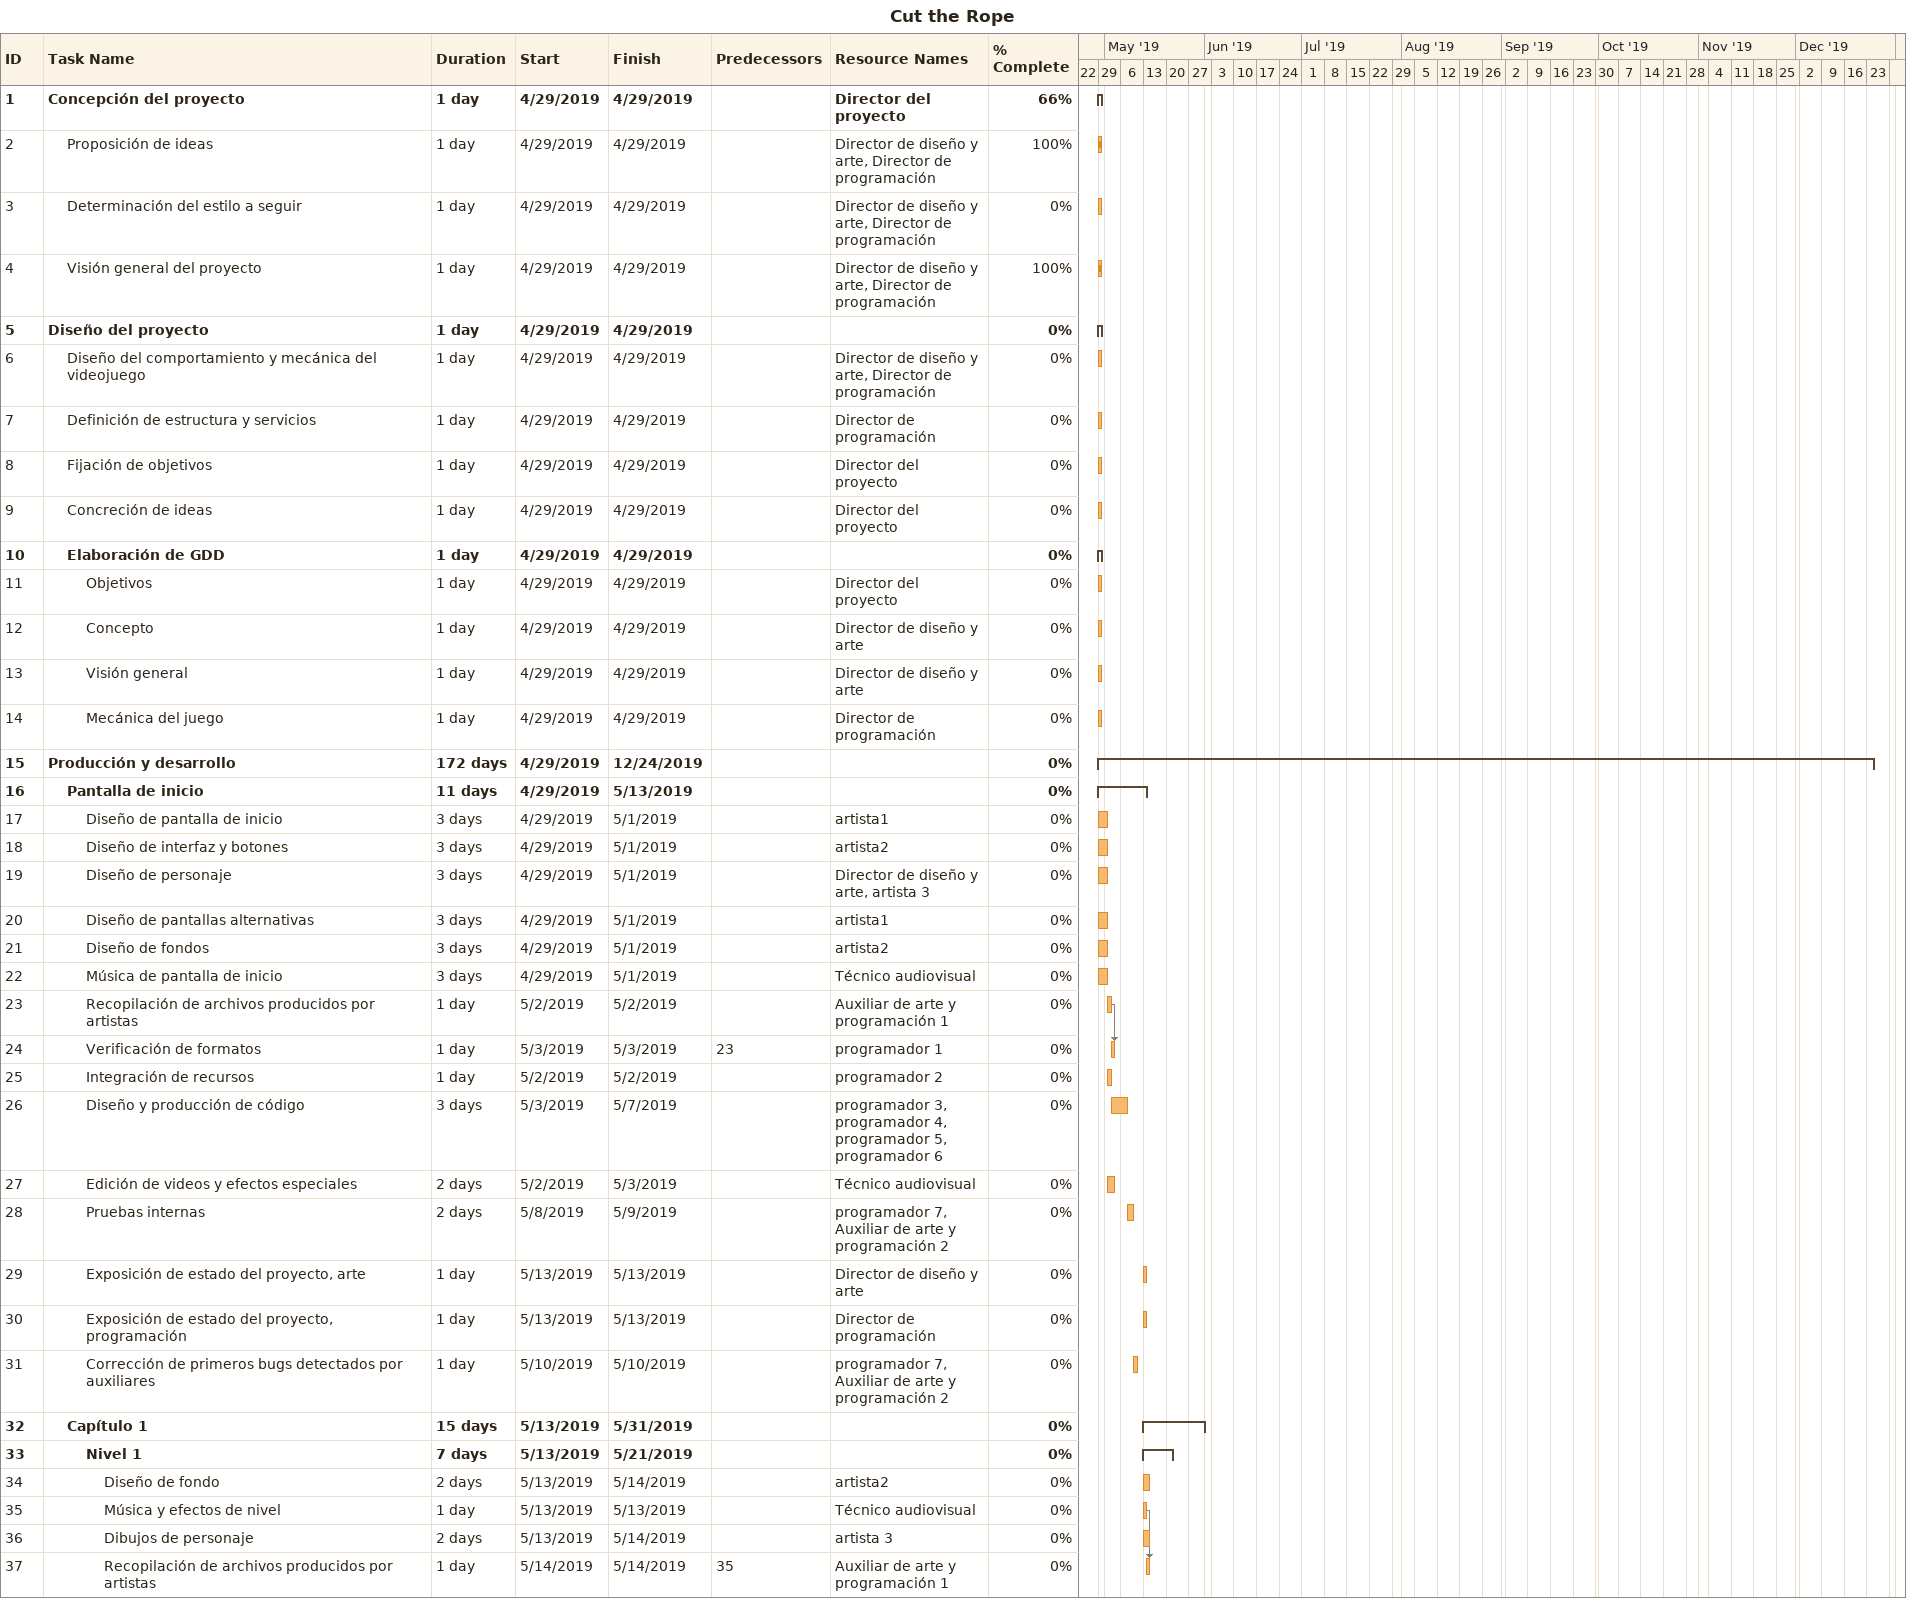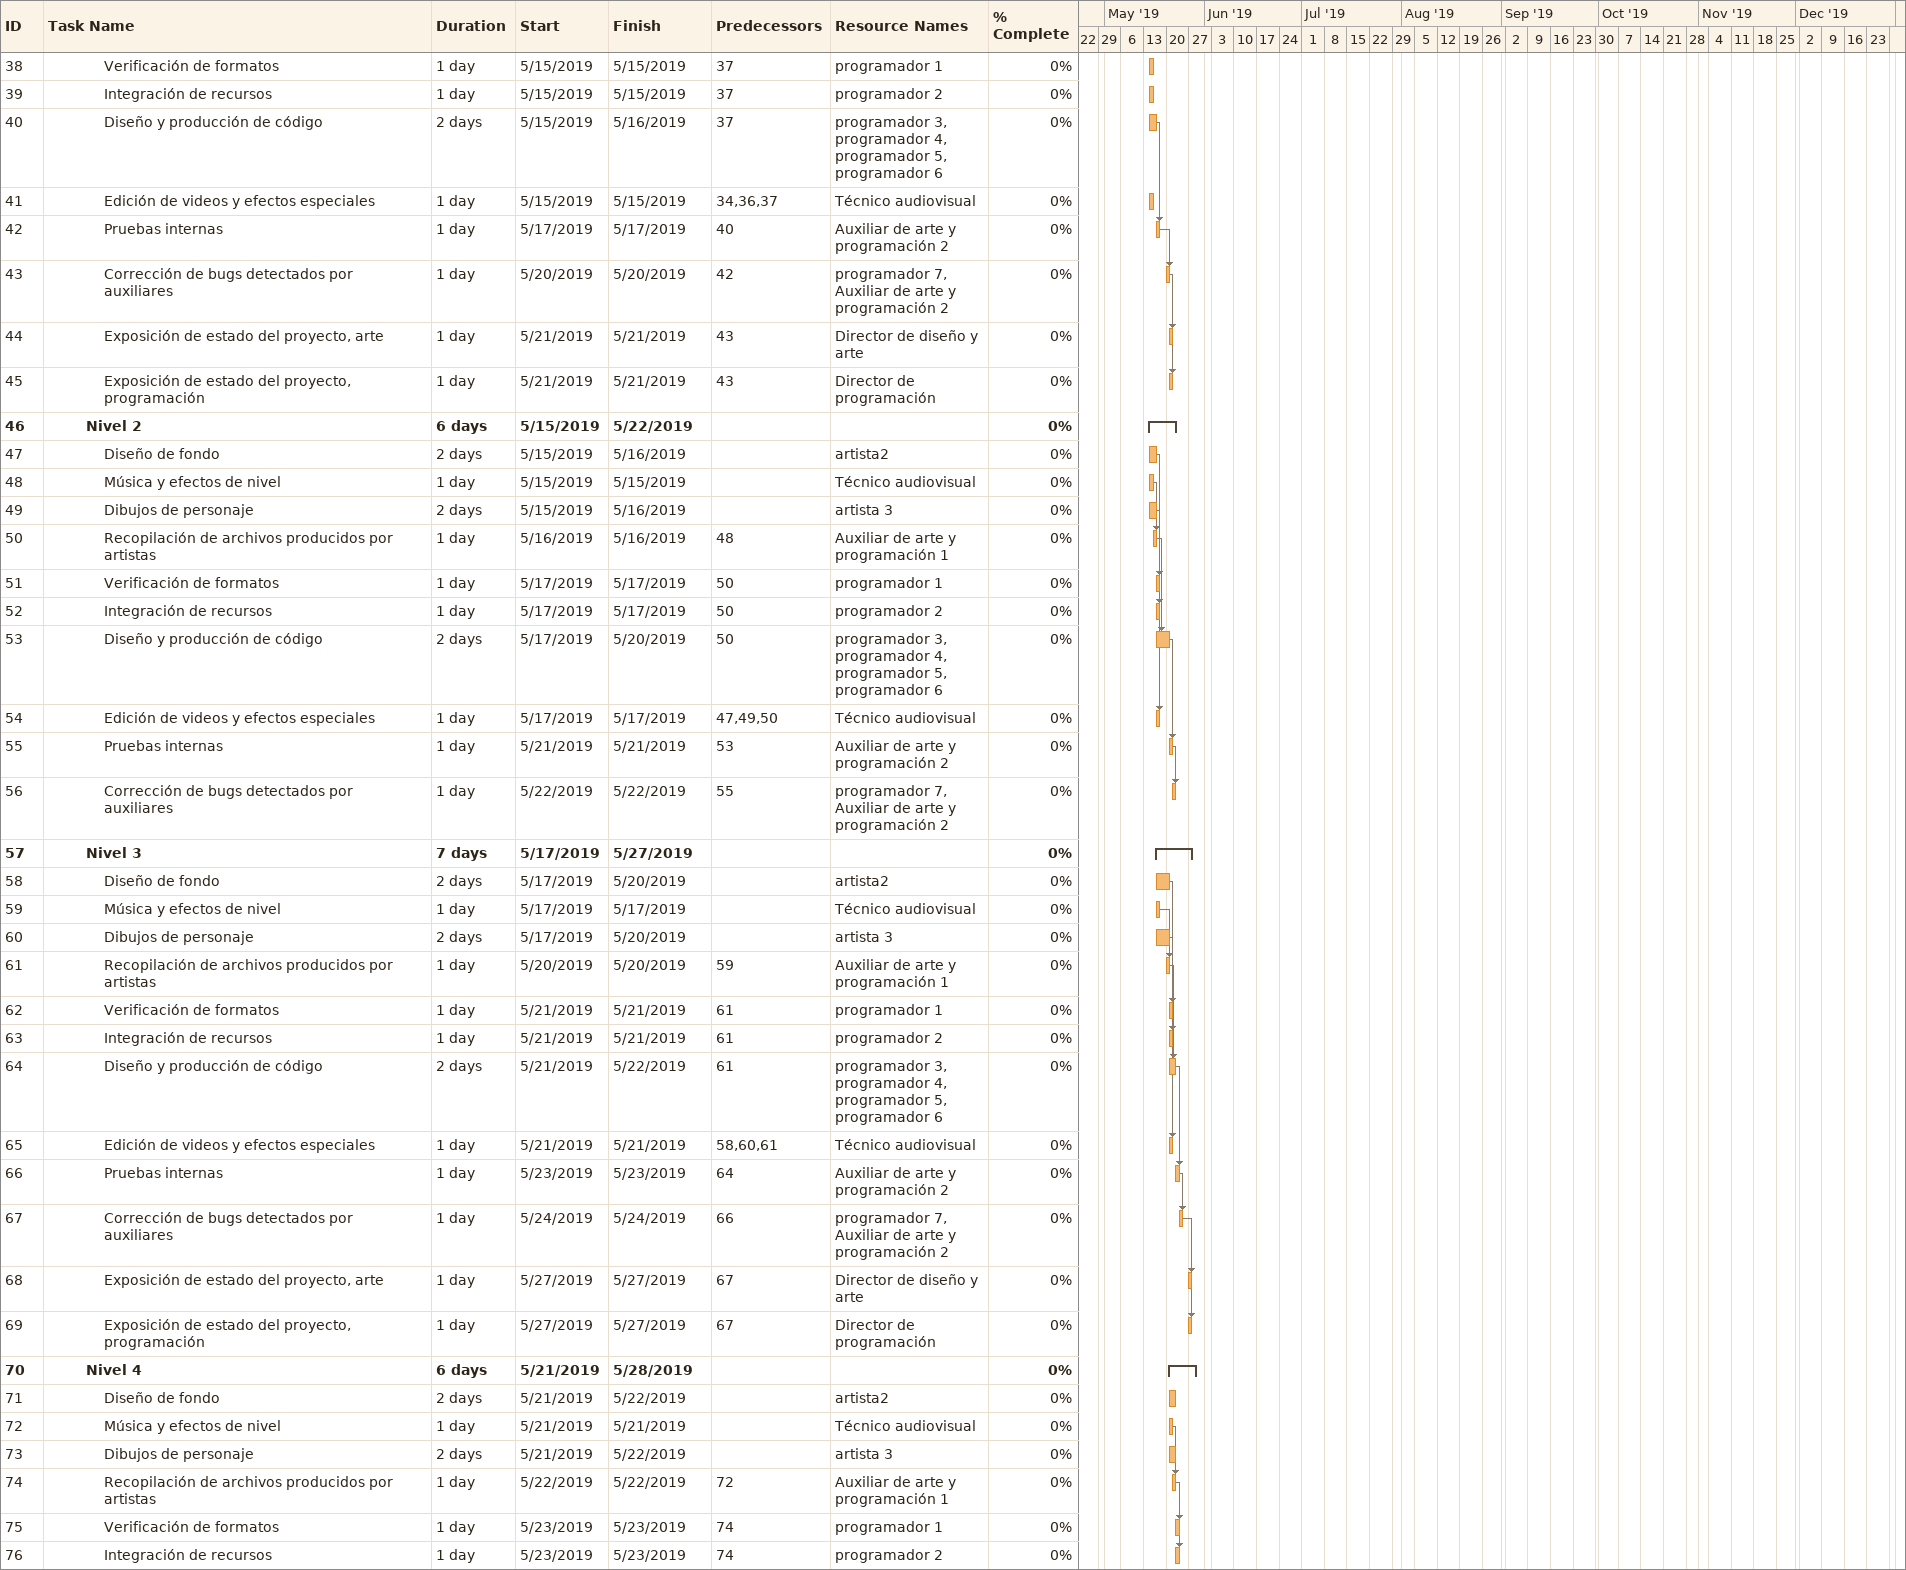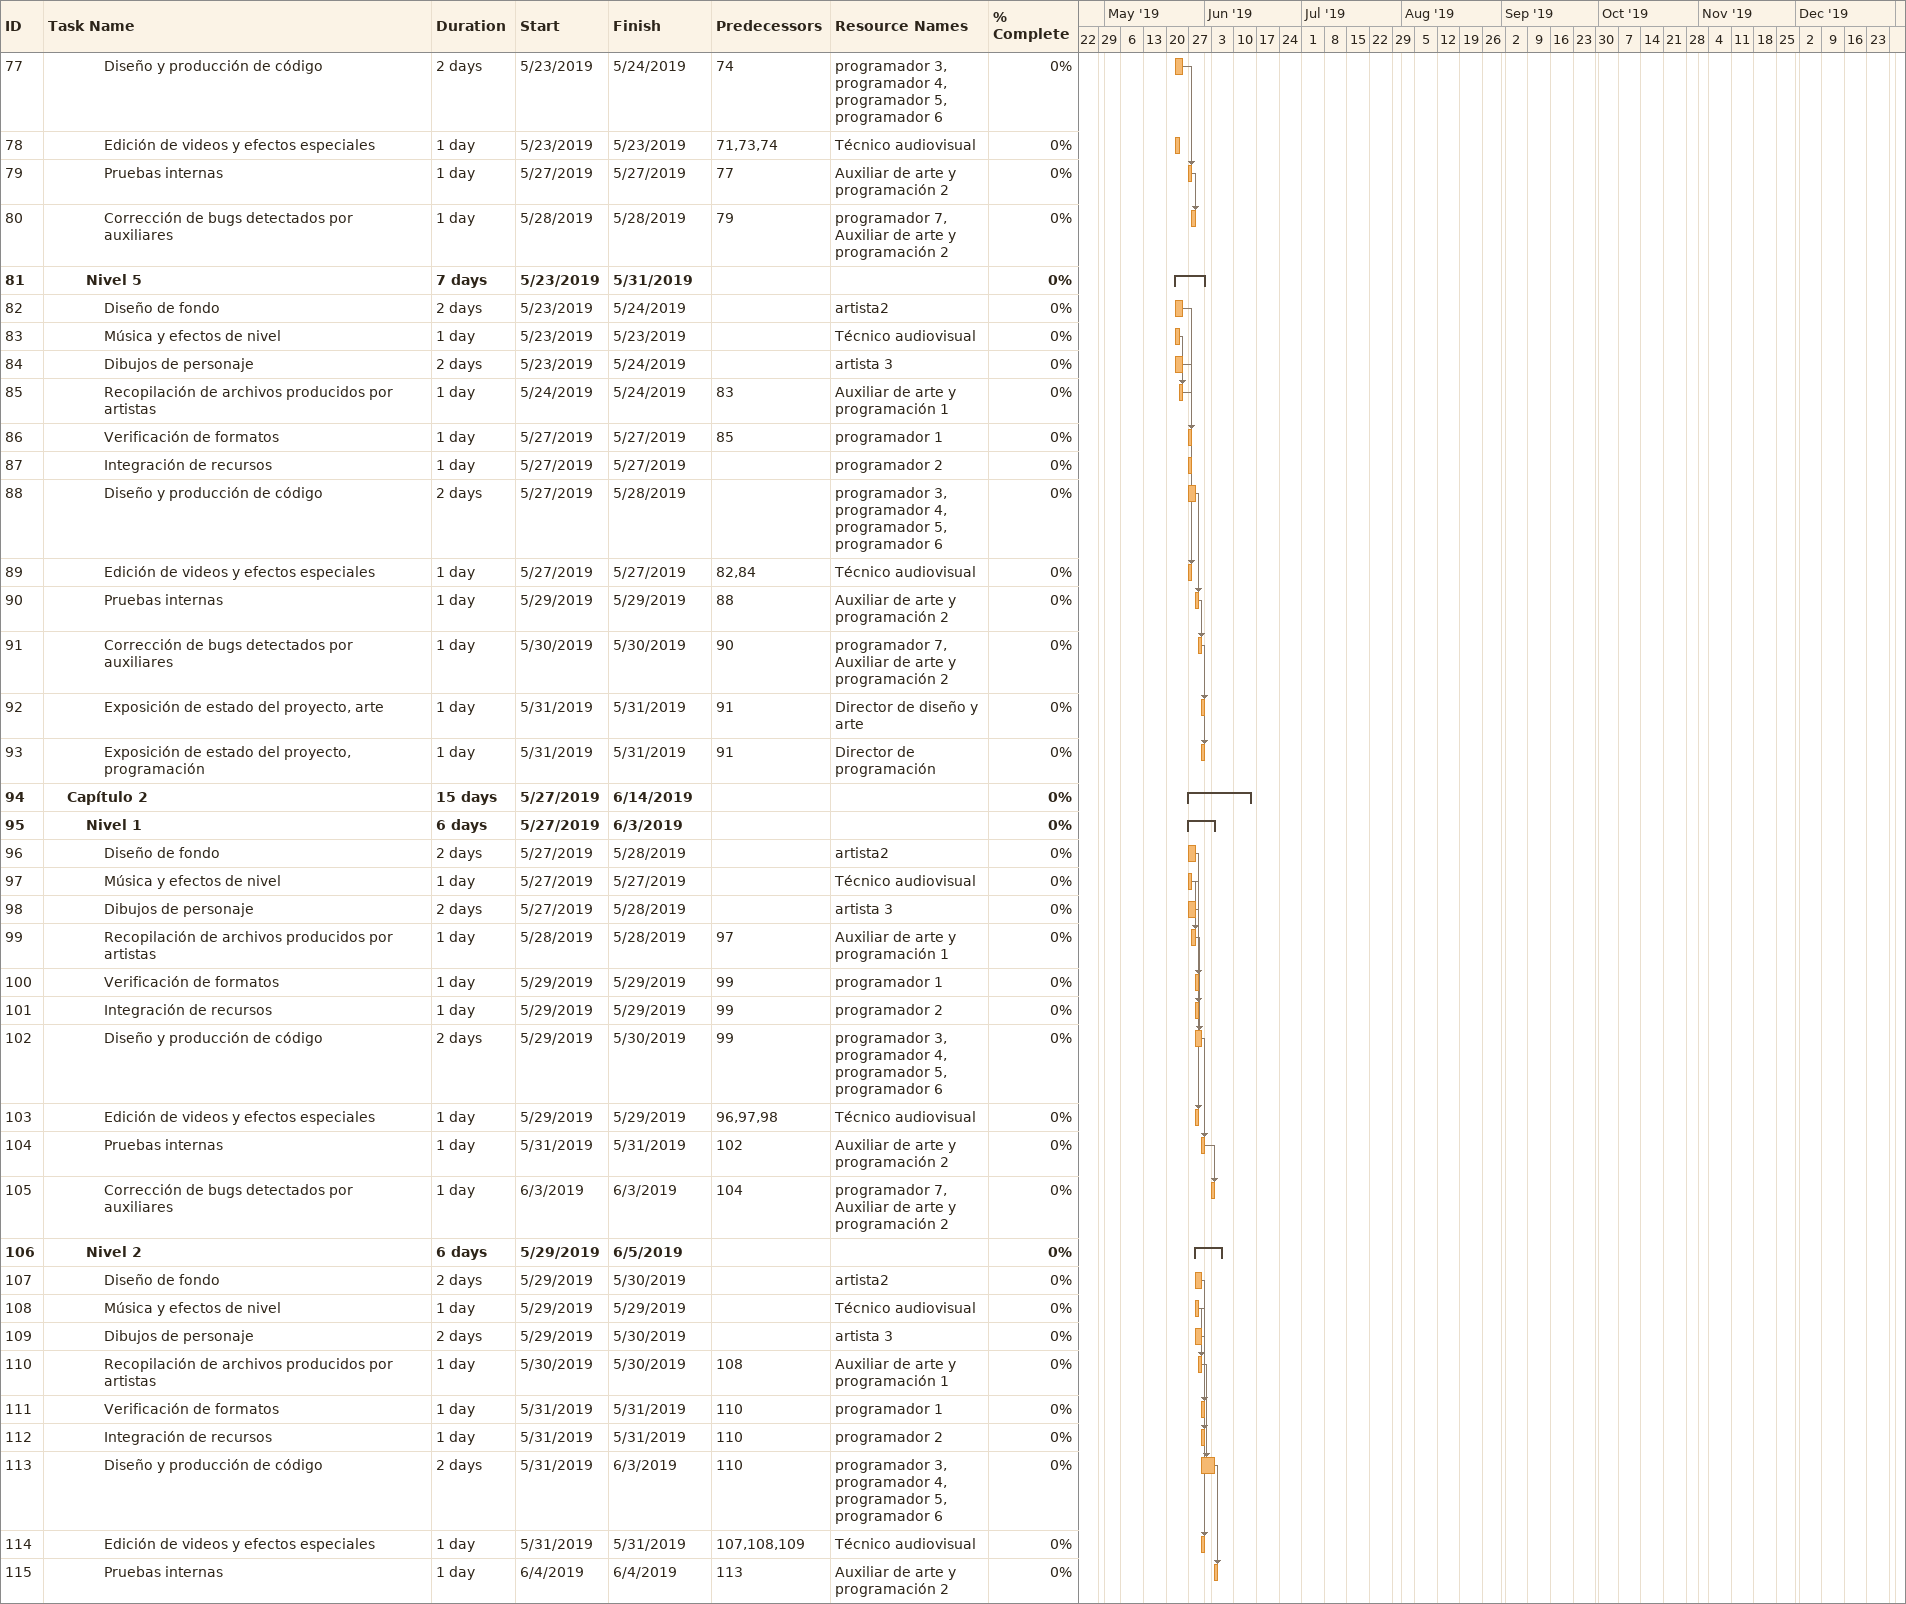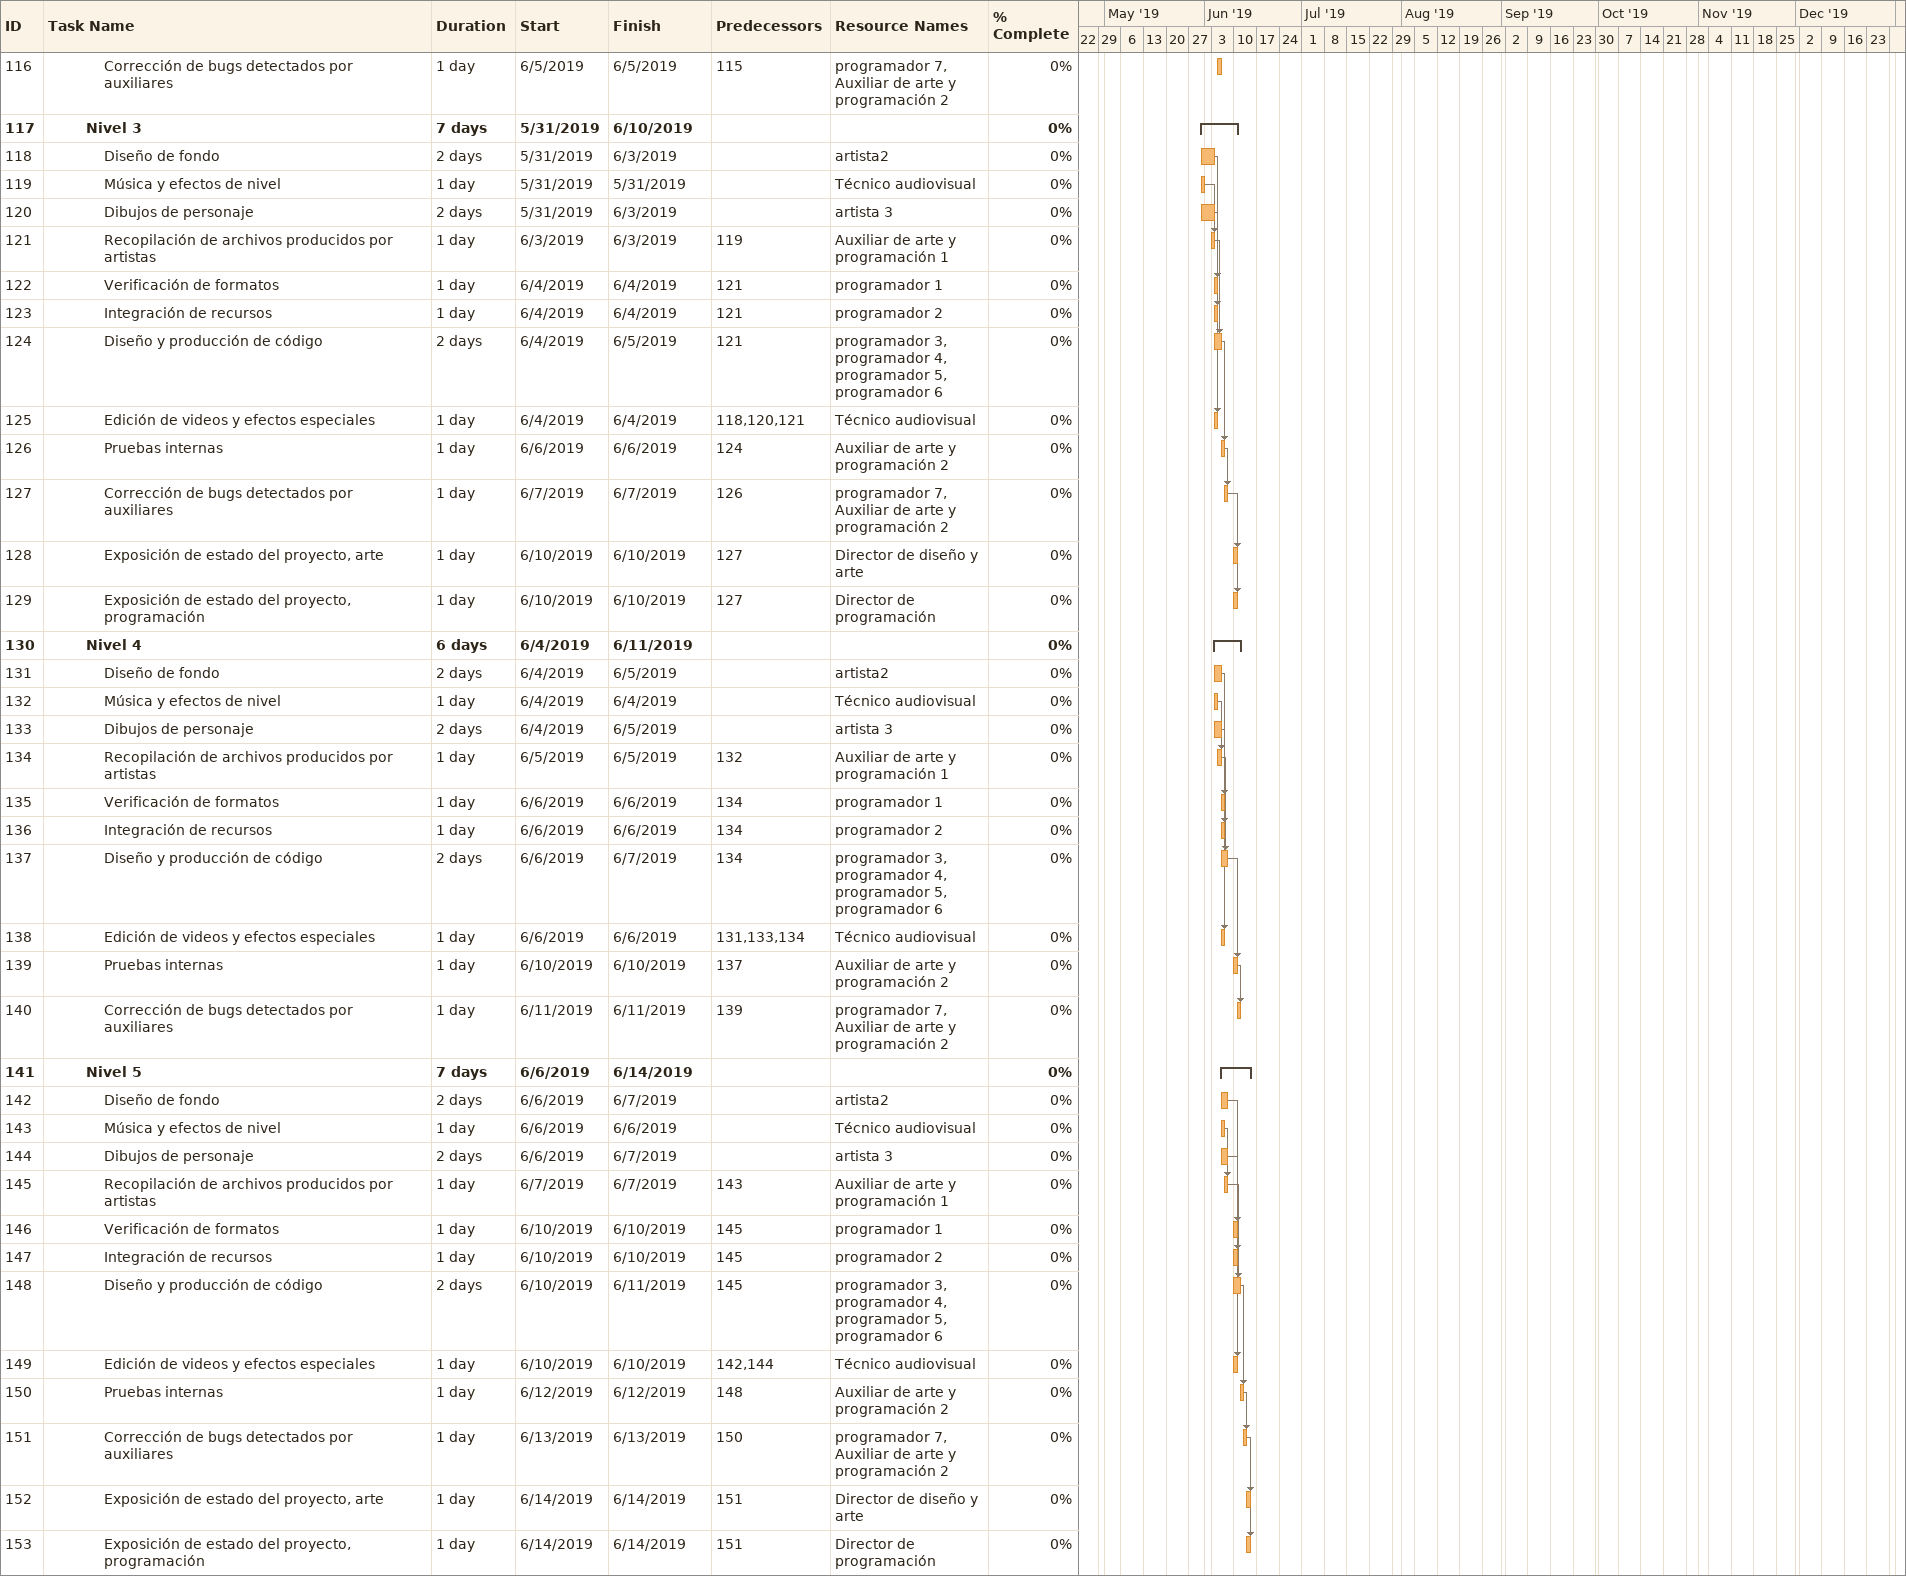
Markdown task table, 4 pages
Cut the Rope

| ID | Level | Task | Duration | Start | Finish | Predecessors | Resources | % complete |
|---|---|---|---|---|---|---|---|---|
| 1 | 1 | **Concepción del proyecto** | 1d | 2019-04-29 | 2019-04-29 |  | Director del proyecto | 66 |
| 2 | 2 | Proposición de ideas | 1d | 2019-04-29 | 2019-04-29 |  | Director de diseño y arte, Director de programación | 100 |
| 3 | 2 | Determinación del estilo a seguir | 1d | 2019-04-29 | 2019-04-29 |  | Director de diseño y arte, Director de programación | 0 |
| 4 | 2 | Visión general del proyecto | 1d | 2019-04-29 | 2019-04-29 |  | Director de diseño y arte, Director de programación | 100 |
| 5 | 1 | **Diseño del proyecto** | 1d | 2019-04-29 | 2019-04-29 |  |  | 0 |
| 6 | 2 | Diseño del comportamiento y mecánica del videojuego | 1d | 2019-04-29 | 2019-04-29 |  | Director de diseño y arte, Director de programación | 0 |
| 7 | 2 | Definición de estructura y servicios | 1d | 2019-04-29 | 2019-04-29 |  | Director de programación | 0 |
| 8 | 2 | Fijación de objetivos | 1d | 2019-04-29 | 2019-04-29 |  | Director del proyecto | 0 |
| 9 | 2 | Concreción de ideas | 1d | 2019-04-29 | 2019-04-29 |  | Director del proyecto | 0 |
| 10 | 2 | **Elaboración de GDD** | 1d | 2019-04-29 | 2019-04-29 |  |  | 0 |
| 11 | 3 | Objetivos | 1d | 2019-04-29 | 2019-04-29 |  | Director del proyecto | 0 |
| 12 | 3 | Concepto | 1d | 2019-04-29 | 2019-04-29 |  | Director de diseño y arte | 0 |
| 13 | 3 | Visión general | 1d | 2019-04-29 | 2019-04-29 |  | Director de diseño y arte | 0 |
| 14 | 3 | Mecánica del juego | 1d | 2019-04-29 | 2019-04-29 |  | Director de programación | 0 |
| 15 | 1 | **Producción y desarrollo** | 172d | 2019-04-29 | 2019-12-24 |  |  | 0 |
| 16 | 2 | **Pantalla de inicio** | 11d | 2019-04-29 | 2019-05-13 |  |  | 0 |
| 17 | 3 | Diseño de pantalla de inicio | 3d | 2019-04-29 | 2019-05-01 |  | artista1 | 0 |
| 18 | 3 | Diseño de interfaz y botones | 3d | 2019-04-29 | 2019-05-01 |  | artista2 | 0 |
| 19 | 3 | Diseño de personaje | 3d | 2019-04-29 | 2019-05-01 |  | Director de diseño y arte, artista 3 | 0 |
| 20 | 3 | Diseño de pantallas alternativas | 3d | 2019-04-29 | 2019-05-01 |  | artista1 | 0 |
| 21 | 3 | Diseño de fondos | 3d | 2019-04-29 | 2019-05-01 |  | artista2 | 0 |
| 22 | 3 | Música de pantalla de inicio | 3d | 2019-04-29 | 2019-05-01 |  | Técnico audiovisual | 0 |
| 23 | 3 | Recopilación de archivos producidos por artistas | 1d | 2019-05-02 | 2019-05-02 |  | Auxiliar de arte y programación 1 | 0 |
| 24 | 3 | Verificación de formatos | 1d | 2019-05-03 | 2019-05-03 | 23 | programador 1 | 0 |
| 25 | 3 | Integración de recursos | 1d | 2019-05-02 | 2019-05-02 |  | programador 2 | 0 |
| 26 | 3 | Diseño y producción de código | 3d | 2019-05-03 | 2019-05-07 |  | programador 3, programador 4, programador 5, programador 6 | 0 |
| 27 | 3 | Edición de videos y efectos especiales | 2d | 2019-05-02 | 2019-05-03 |  | Técnico audiovisual | 0 |
| 28 | 3 | Pruebas internas | 2d | 2019-05-08 | 2019-05-09 |  | programador 7, Auxiliar de arte y programación 2 | 0 |
| 29 | 3 | Exposición de estado del proyecto, arte | 1d | 2019-05-13 | 2019-05-13 |  | Director de diseño y arte | 0 |
| 30 | 3 | Exposición de estado del proyecto, programación | 1d | 2019-05-13 | 2019-05-13 |  | Director de programación | 0 |
| 31 | 3 | Corrección de primeros bugs detectados por auxiliares | 1d | 2019-05-10 | 2019-05-10 |  | programador 7, Auxiliar de arte y programación 2 | 0 |
| 32 | 2 | **Capítulo 1** | 15d | 2019-05-13 | 2019-05-31 |  |  | 0 |
| 33 | 3 | **Nivel 1** | 7d | 2019-05-13 | 2019-05-21 |  |  | 0 |
| 34 | 4 | Diseño de fondo | 2d | 2019-05-13 | 2019-05-14 |  | artista2 | 0 |
| 35 | 4 | Música y efectos de nivel | 1d | 2019-05-13 | 2019-05-13 |  | Técnico audiovisual | 0 |
| 36 | 4 | Dibujos de personaje | 2d | 2019-05-13 | 2019-05-14 |  | artista 3 | 0 |
| 37 | 4 | Recopilación de archivos producidos por artistas | 1d | 2019-05-14 | 2019-05-14 | 35 | Auxiliar de arte y programación 1 | 0 |
| 38 | 4 | Verificación de formatos | 1d | 2019-05-15 | 2019-05-15 | 37 | programador 1 | 0 |
| 39 | 4 | Integración de recursos | 1d | 2019-05-15 | 2019-05-15 | 37 | programador 2 | 0 |
| 40 | 4 | Diseño y producción de código | 2d | 2019-05-15 | 2019-05-16 | 37 | programador 3, programador 4, programador 5, programador 6 | 0 |
| 41 | 4 | Edición de videos y efectos especiales | 1d | 2019-05-15 | 2019-05-15 | 34, 36, 37 | Técnico audiovisual | 0 |
| 42 | 4 | Pruebas internas | 1d | 2019-05-17 | 2019-05-17 | 40 | Auxiliar de arte y programación 2 | 0 |
| 43 | 4 | Corrección de bugs detectados por auxiliares | 1d | 2019-05-20 | 2019-05-20 | 42 | programador 7, Auxiliar de arte y programación 2 | 0 |
| 44 | 4 | Exposición de estado del proyecto, arte | 1d | 2019-05-21 | 2019-05-21 | 43 | Director de diseño y arte | 0 |
| 45 | 4 | Exposición de estado del proyecto, programación | 1d | 2019-05-21 | 2019-05-21 | 43 | Director de programación | 0 |
| 46 | 3 | **Nivel 2** | 6d | 2019-05-15 | 2019-05-22 |  |  | 0 |
| 47 | 4 | Diseño de fondo | 2d | 2019-05-15 | 2019-05-16 |  | artista2 | 0 |
| 48 | 4 | Música y efectos de nivel | 1d | 2019-05-15 | 2019-05-15 |  | Técnico audiovisual | 0 |
| 49 | 4 | Dibujos de personaje | 2d | 2019-05-15 | 2019-05-16 |  | artista 3 | 0 |
| 50 | 4 | Recopilación de archivos producidos por artistas | 1d | 2019-05-16 | 2019-05-16 | 48 | Auxiliar de arte y programación 1 | 0 |
| 51 | 4 | Verificación de formatos | 1d | 2019-05-17 | 2019-05-17 | 50 | programador 1 | 0 |
| 52 | 4 | Integración de recursos | 1d | 2019-05-17 | 2019-05-17 | 50 | programador 2 | 0 |
| 53 | 4 | Diseño y producción de código | 2d | 2019-05-17 | 2019-05-20 | 50 | programador 3, programador 4, programador 5, programador 6 | 0 |
| 54 | 4 | Edición de videos y efectos especiales | 1d | 2019-05-17 | 2019-05-17 | 47, 49, 50 | Técnico audiovisual | 0 |
| 55 | 4 | Pruebas internas | 1d | 2019-05-21 | 2019-05-21 | 53 | Auxiliar de arte y programación 2 | 0 |
| 56 | 4 | Corrección de bugs detectados por auxiliares | 1d | 2019-05-22 | 2019-05-22 | 55 | programador 7, Auxiliar de arte y programación 2 | 0 |
| 57 | 3 | **Nivel 3** | 7d | 2019-05-17 | 2019-05-27 |  |  | 0 |
| 58 | 4 | Diseño de fondo | 2d | 2019-05-17 | 2019-05-20 |  | artista2 | 0 |
| 59 | 4 | Música y efectos de nivel | 1d | 2019-05-17 | 2019-05-17 |  | Técnico audiovisual | 0 |
| 60 | 4 | Dibujos de personaje | 2d | 2019-05-17 | 2019-05-20 |  | artista 3 | 0 |
| 61 | 4 | Recopilación de archivos producidos por artistas | 1d | 2019-05-20 | 2019-05-20 | 59 | Auxiliar de arte y programación 1 | 0 |
| 62 | 4 | Verificación de formatos | 1d | 2019-05-21 | 2019-05-21 | 61 | programador 1 | 0 |
| 63 | 4 | Integración de recursos | 1d | 2019-05-21 | 2019-05-21 | 61 | programador 2 | 0 |
| 64 | 4 | Diseño y producción de código | 2d | 2019-05-21 | 2019-05-22 | 61 | programador 3, programador 4, programador 5, programador 6 | 0 |
| 65 | 4 | Edición de videos y efectos especiales | 1d | 2019-05-21 | 2019-05-21 | 58, 60, 61 | Técnico audiovisual | 0 |
| 66 | 4 | Pruebas internas | 1d | 2019-05-23 | 2019-05-23 | 64 | Auxiliar de arte y programación 2 | 0 |
| 67 | 4 | Corrección de bugs detectados por auxiliares | 1d | 2019-05-24 | 2019-05-24 | 66 | programador 7, Auxiliar de arte y programación 2 | 0 |
| 68 | 4 | Exposición de estado del proyecto, arte | 1d | 2019-05-27 | 2019-05-27 | 67 | Director de diseño y arte | 0 |
| 69 | 4 | Exposición de estado del proyecto, programación | 1d | 2019-05-27 | 2019-05-27 | 67 | Director de programación | 0 |
| 70 | 3 | **Nivel 4** | 6d | 2019-05-21 | 2019-05-28 |  |  | 0 |
| 71 | 4 | Diseño de fondo | 2d | 2019-05-21 | 2019-05-22 |  | artista2 | 0 |
| 72 | 4 | Música y efectos de nivel | 1d | 2019-05-21 | 2019-05-21 |  | Técnico audiovisual | 0 |
| 73 | 4 | Dibujos de personaje | 2d | 2019-05-21 | 2019-05-22 |  | artista 3 | 0 |
| 74 | 4 | Recopilación de archivos producidos por artistas | 1d | 2019-05-22 | 2019-05-22 | 72 | Auxiliar de arte y programación 1 | 0 |
| 75 | 4 | Verificación de formatos | 1d | 2019-05-23 | 2019-05-23 | 74 | programador 1 | 0 |
| 76 | 4 | Integración de recursos | 1d | 2019-05-23 | 2019-05-23 | 74 | programador 2 | 0 |
| 77 | 4 | Diseño y producción de código | 2d | 2019-05-23 | 2019-05-24 | 74 | programador 3, programador 4, programador 5, programador 6 | 0 |
| 78 | 4 | Edición de videos y efectos especiales | 1d | 2019-05-23 | 2019-05-23 | 71, 73, 74 | Técnico audiovisual | 0 |
| 79 | 4 | Pruebas internas | 1d | 2019-05-27 | 2019-05-27 | 77 | Auxiliar de arte y programación 2 | 0 |
| 80 | 4 | Corrección de bugs detectados por auxiliares | 1d | 2019-05-28 | 2019-05-28 | 79 | programador 7, Auxiliar de arte y programación 2 | 0 |
| 81 | 3 | **Nivel 5** | 7d | 2019-05-23 | 2019-05-31 |  |  | 0 |
| 82 | 4 | Diseño de fondo | 2d | 2019-05-23 | 2019-05-24 |  | artista2 | 0 |
| 83 | 4 | Música y efectos de nivel | 1d | 2019-05-23 | 2019-05-23 |  | Técnico audiovisual | 0 |
| 84 | 4 | Dibujos de personaje | 2d | 2019-05-23 | 2019-05-24 |  | artista 3 | 0 |
| 85 | 4 | Recopilación de archivos producidos por artistas | 1d | 2019-05-24 | 2019-05-24 | 83 | Auxiliar de arte y programación 1 | 0 |
| 86 | 4 | Verificación de formatos | 1d | 2019-05-27 | 2019-05-27 | 85 | programador 1 | 0 |
| 87 | 4 | Integración de recursos | 1d | 2019-05-27 | 2019-05-27 |  | programador 2 | 0 |
| 88 | 4 | Diseño y producción de código | 2d | 2019-05-27 | 2019-05-28 |  | programador 3, programador 4, programador 5, programador 6 | 0 |
| 89 | 4 | Edición de videos y efectos especiales | 1d | 2019-05-27 | 2019-05-27 | 82, 84 | Técnico audiovisual | 0 |
| 90 | 4 | Pruebas internas | 1d | 2019-05-29 | 2019-05-29 | 88 | Auxiliar de arte y programación 2 | 0 |
| 91 | 4 | Corrección de bugs detectados por auxiliares | 1d | 2019-05-30 | 2019-05-30 | 90 | programador 7, Auxiliar de arte y programación 2 | 0 |
| 92 | 4 | Exposición de estado del proyecto, arte | 1d | 2019-05-31 | 2019-05-31 | 91 | Director de diseño y arte | 0 |
| 93 | 4 | Exposición de estado del proyecto, programación | 1d | 2019-05-31 | 2019-05-31 | 91 | Director de programación | 0 |
| 94 | 2 | **Capítulo 2** | 15d | 2019-05-27 | 2019-06-14 |  |  | 0 |
| 95 | 3 | **Nivel 1** | 6d | 2019-05-27 | 2019-06-03 |  |  | 0 |
| 96 | 4 | Diseño de fondo | 2d | 2019-05-27 | 2019-05-28 |  | artista2 | 0 |
| 97 | 4 | Música y efectos de nivel | 1d | 2019-05-27 | 2019-05-27 |  | Técnico audiovisual | 0 |
| 98 | 4 | Dibujos de personaje | 2d | 2019-05-27 | 2019-05-28 |  | artista 3 | 0 |
| 99 | 4 | Recopilación de archivos producidos por artistas | 1d | 2019-05-28 | 2019-05-28 | 97 | Auxiliar de arte y programación 1 | 0 |
| 100 | 4 | Verificación de formatos | 1d | 2019-05-29 | 2019-05-29 | 99 | programador 1 | 0 |
| 101 | 4 | Integración de recursos | 1d | 2019-05-29 | 2019-05-29 | 99 | programador 2 | 0 |
| 102 | 4 | Diseño y producción de código | 2d | 2019-05-29 | 2019-05-30 | 99 | programador 3, programador 4, programador 5, programador 6 | 0 |
| 103 | 4 | Edición de videos y efectos especiales | 1d | 2019-05-29 | 2019-05-29 | 96, 97, 98 | Técnico audiovisual | 0 |
| 104 | 4 | Pruebas internas | 1d | 2019-05-31 | 2019-05-31 | 102 | Auxiliar de arte y programación 2 | 0 |
| 105 | 4 | Corrección de bugs detectados por auxiliares | 1d | 2019-06-03 | 2019-06-03 | 104 | programador 7, Auxiliar de arte y programación 2 | 0 |
| 106 | 3 | **Nivel 2** | 6d | 2019-05-29 | 2019-06-05 |  |  | 0 |
| 107 | 4 | Diseño de fondo | 2d | 2019-05-29 | 2019-05-30 |  | artista2 | 0 |
| 108 | 4 | Música y efectos de nivel | 1d | 2019-05-29 | 2019-05-29 |  | Técnico audiovisual | 0 |
| 109 | 4 | Dibujos de personaje | 2d | 2019-05-29 | 2019-05-30 |  | artista 3 | 0 |
| 110 | 4 | Recopilación de archivos producidos por artistas | 1d | 2019-05-30 | 2019-05-30 | 108 | Auxiliar de arte y programación 1 | 0 |
| 111 | 4 | Verificación de formatos | 1d | 2019-05-31 | 2019-05-31 | 110 | programador 1 | 0 |
| 112 | 4 | Integración de recursos | 1d | 2019-05-31 | 2019-05-31 | 110 | programador 2 | 0 |
| 113 | 4 | Diseño y producción de código | 2d | 2019-05-31 | 2019-06-03 | 110 | programador 3, programador 4, programador 5, programador 6 | 0 |
| 114 | 4 | Edición de videos y efectos especiales | 1d | 2019-05-31 | 2019-05-31 | 107, 108, 109 | Técnico audiovisual | 0 |
| 115 | 4 | Pruebas internas | 1d | 2019-06-04 | 2019-06-04 | 113 | Auxiliar de arte y programación 2 | 0 |
| 116 | 4 | Corrección de bugs detectados por auxiliares | 1d | 2019-06-05 | 2019-06-05 | 115 | programador 7, Auxiliar de arte y programación 2 | 0 |
| 117 | 3 | **Nivel 3** | 7d | 2019-05-31 | 2019-06-10 |  |  | 0 |
| 118 | 4 | Diseño de fondo | 2d | 2019-05-31 | 2019-06-03 |  | artista2 | 0 |
| 119 | 4 | Música y efectos de nivel | 1d | 2019-05-31 | 2019-05-31 |  | Técnico audiovisual | 0 |
| 120 | 4 | Dibujos de personaje | 2d | 2019-05-31 | 2019-06-03 |  | artista 3 | 0 |
| 121 | 4 | Recopilación de archivos producidos por artistas | 1d | 2019-06-03 | 2019-06-03 | 119 | Auxiliar de arte y programación 1 | 0 |
| 122 | 4 | Verificación de formatos | 1d | 2019-06-04 | 2019-06-04 | 121 | programador 1 | 0 |
| 123 | 4 | Integración de recursos | 1d | 2019-06-04 | 2019-06-04 | 121 | programador 2 | 0 |
| 124 | 4 | Diseño y producción de código | 2d | 2019-06-04 | 2019-06-05 | 121 | programador 3, programador 4, programador 5, programador 6 | 0 |
| 125 | 4 | Edición de videos y efectos especiales | 1d | 2019-06-04 | 2019-06-04 | 118, 120, 121 | Técnico audiovisual | 0 |
| 126 | 4 | Pruebas internas | 1d | 2019-06-06 | 2019-06-06 | 124 | Auxiliar de arte y programación 2 | 0 |
| 127 | 4 | Corrección de bugs detectados por auxiliares | 1d | 2019-06-07 | 2019-06-07 | 126 | programador 7, Auxiliar de arte y programación 2 | 0 |
| 128 | 4 | Exposición de estado del proyecto, arte | 1d | 2019-06-10 | 2019-06-10 | 127 | Director de diseño y arte | 0 |
| 129 | 4 | Exposición de estado del proyecto, programación | 1d | 2019-06-10 | 2019-06-10 | 127 | Director de programación | 0 |
| 130 | 3 | **Nivel 4** | 6d | 2019-06-04 | 2019-06-11 |  |  | 0 |
| 131 | 4 | Diseño de fondo | 2d | 2019-06-04 | 2019-06-05 |  | artista2 | 0 |
| 132 | 4 | Música y efectos de nivel | 1d | 2019-06-04 | 2019-06-04 |  | Técnico audiovisual | 0 |
| 133 | 4 | Dibujos de personaje | 2d | 2019-06-04 | 2019-06-05 |  | artista 3 | 0 |
| 134 | 4 | Recopilación de archivos producidos por artistas | 1d | 2019-06-05 | 2019-06-05 | 132 | Auxiliar de arte y programación 1 | 0 |
| 135 | 4 | Verificación de formatos | 1d | 2019-06-06 | 2019-06-06 | 134 | programador 1 | 0 |
| 136 | 4 | Integración de recursos | 1d | 2019-06-06 | 2019-06-06 | 134 | programador 2 | 0 |
| 137 | 4 | Diseño y producción de código | 2d | 2019-06-06 | 2019-06-07 | 134 | programador 3, programador 4, programador 5, programador 6 | 0 |
| 138 | 4 | Edición de videos y efectos especiales | 1d | 2019-06-06 | 2019-06-06 | 131, 133, 134 | Técnico audiovisual | 0 |
| 139 | 4 | Pruebas internas | 1d | 2019-06-10 | 2019-06-10 | 137 | Auxiliar de arte y programación 2 | 0 |
| 140 | 4 | Corrección de bugs detectados por auxiliares | 1d | 2019-06-11 | 2019-06-11 | 139 | programador 7, Auxiliar de arte y programación 2 | 0 |
| 141 | 3 | **Nivel 5** | 7d | 2019-06-06 | 2019-06-14 |  |  | 0 |
| 142 | 4 | Diseño de fondo | 2d | 2019-06-06 | 2019-06-07 |  | artista2 | 0 |
| 143 | 4 | Música y efectos de nivel | 1d | 2019-06-06 | 2019-06-06 |  | Técnico audiovisual | 0 |
| 144 | 4 | Dibujos de personaje | 2d | 2019-06-06 | 2019-06-07 |  | artista 3 | 0 |
| 145 | 4 | Recopilación de archivos producidos por artistas | 1d | 2019-06-07 | 2019-06-07 | 143 | Auxiliar de arte y programación 1 | 0 |
| 146 | 4 | Verificación de formatos | 1d | 2019-06-10 | 2019-06-10 | 145 | programador 1 | 0 |
| 147 | 4 | Integración de recursos | 1d | 2019-06-10 | 2019-06-10 | 145 | programador 2 | 0 |
| 148 | 4 | Diseño y producción de código | 2d | 2019-06-10 | 2019-06-11 | 145 | programador 3, programador 4, programador 5, programador 6 | 0 |
| 149 | 4 | Edición de videos y efectos especiales | 1d | 2019-06-10 | 2019-06-10 | 142, 144 | Técnico audiovisual | 0 |
| 150 | 4 | Pruebas internas | 1d | 2019-06-12 | 2019-06-12 | 148 | Auxiliar de arte y programación 2 | 0 |
| 151 | 4 | Corrección de bugs detectados por auxiliares | 1d | 2019-06-13 | 2019-06-13 | 150 | programador 7, Auxiliar de arte y programación 2 | 0 |
| 152 | 4 | Exposición de estado del proyecto, arte | 1d | 2019-06-14 | 2019-06-14 | 151 | Director de diseño y arte | 0 |
| 153 | 4 | Exposición de estado del proyecto, programación | 1d | 2019-06-14 | 2019-06-14 | 151 | Director de programación | 0 |
